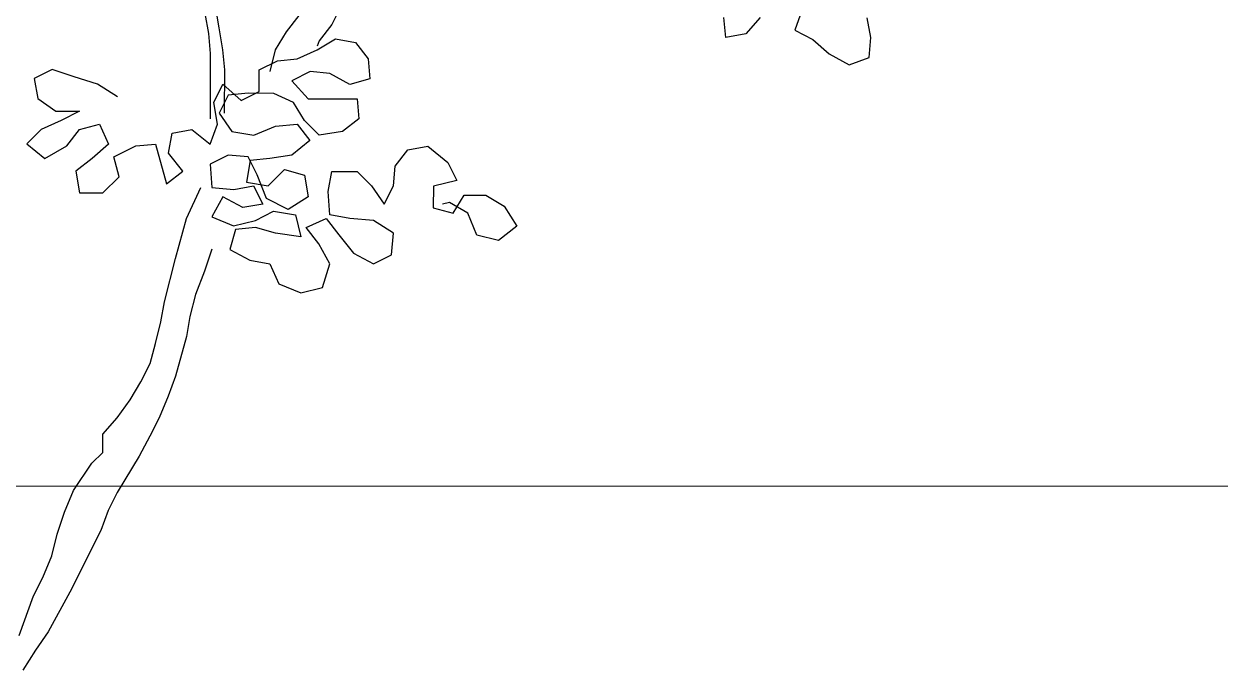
# Model space of a CAD drawing. Header units: millimetres. Extents: x 684983 to 685377, y 990360 to 990509.
# Drawn here: x 685180.149 to 685181.332, y 990433.856 to 990434.495 of the extents above; entities that cross this region are included whole.
import ezdxf

# ---------------------------------------------------------------- set-up
doc = ezdxf.new("R2010")
doc.units = ezdxf.units.MM
doc.layers.add('grid', color=8, linetype='Continuous', lineweight=9)
doc.layers.add('JACK  FRUIT TREE', color=7, linetype='Continuous')

# ---------------------------------------------------------------- blocks, each defined once
blk = doc.blocks.new('JT')
for p, q in [((0.20222, 0.76027, 157.72663), (0.19984, 0.77343, 157.72663)), ((0.2824, 0.77455, 157.72663), (0.2764, 0.7626, 157.72663)), ((0.19266, 0.76985, 157.72663), (0.19504, 0.75669, 157.72663)), ((0.24649, 0.75784, 157.72663), (0.25487, 0.7686, 157.72663)), ((0.2046, 0.74591, 157.72663), (0.20222, 0.76027, 157.72663)), ((0.2393, 0.74588, 157.72663), (0.24649, 0.75784, 157.72663)), ((0.2764, 0.7626, 157.72663), (0.26802, 0.75184, 157.72663)), ((0.19504, 0.75669, 157.72663), (0.19622, 0.74353, 157.72663)), ((0.26802, 0.75184, 157.72663), (0.26682, 0.74825, 157.72663)), ((0.19622, 0.74353, 157.72663), (0.19618, 0.70045, 157.72663)), ((0.20579, 0.73275, 157.72663), (0.2046, 0.74591, 157.72663)), ((0.2357, 0.73153, 157.72663), (0.2393, 0.74588, 157.72663)), ((0.20576, 0.70403, 157.72663), (0.20579, 0.73275, 157.72663)), ((0.18057, 0.63466, 157.72663), (0.19016, 0.65499, 157.72663)), ((0.17337, 0.60835, 157.72663), (0.18057, 0.63466, 157.72663)), ((0.16616, 0.57964, 157.72663), (0.17337, 0.60835, 157.72663)), ((0.1973, 0.61431, 157.72663), (0.1925, 0.59995, 157.72663)), ((0.1925, 0.59995, 157.72663), (0.18651, 0.58441, 157.72663)), ((0.18651, 0.58441, 157.72663), (0.1829, 0.57005, 157.72663)), ((0.16376, 0.56648, 157.72663), (0.16616, 0.57964, 157.72663)), ((0.1829, 0.57005, 157.72663), (0.1805, 0.55689, 157.72663)), ((0.16016, 0.55213, 157.72663), (0.16376, 0.56648, 157.72663)), ((0.15655, 0.53897, 157.72663), (0.16016, 0.55213, 157.72663)), ((0.1805, 0.55689, 157.72663), (0.1733, 0.53058, 157.72663)), ((0.15056, 0.52701, 157.72663), (0.15655, 0.53897, 157.72663)), ((0.1733, 0.53058, 157.72663), (0.1685, 0.51742, 157.72663)), ((0.14337, 0.51505, 157.72663), (0.15056, 0.52701, 157.72663)), ((0.13498, 0.50309, 157.72663), (0.14337, 0.51505, 157.72663)), ((0.1685, 0.51742, 157.72663), (0.1625, 0.50307, 157.72663)), ((0.1254, 0.49233, 157.72663), (0.13498, 0.50309, 157.72663)), ((0.1625, 0.50307, 157.72663), (0.15651, 0.49111, 157.72663)), ((0.12539, 0.48037, 157.72663), (0.1254, 0.49233, 157.72663)), ((0.15651, 0.49111, 157.72663), (0.14932, 0.47796, 157.72663)), ((0.10623, 0.45526, 157.72663), (0.11821, 0.4732, 157.72663)), ((0.11821, 0.4732, 157.72663), (0.12539, 0.48037, 157.72663)), ((0.14932, 0.47796, 157.72663), (0.13494, 0.45404, 157.72663)), ((0.10023, 0.44091, 157.72663), (0.10623, 0.45526, 157.72663)), ((0.13494, 0.45404, 157.72663), (0.12895, 0.44208, 157.72663)), ((0.12895, 0.44208, 157.72663), (0.12415, 0.42892, 157.72663)), ((0.09543, 0.42656, 157.72663), (0.10023, 0.44091, 157.72663)), ((0.09183, 0.4122, 157.72663), (0.09543, 0.42656, 157.72663)), ((0.12415, 0.42892, 157.72663), (0.10377, 0.38826, 157.72663)), ((0.08583, 0.39785, 157.72663), (0.09183, 0.4122, 157.72663)), ((0.07984, 0.38589, 157.72663), (0.08583, 0.39785, 157.72663)), ((0.10377, 0.38826, 157.72663), (0.08939, 0.36195, 157.72663)), ((0.07024, 0.35958, 157.72663), (0.07984, 0.38589, 157.72663)), ((0.08939, 0.36195, 157.72663), (0.081, 0.35, 157.72663)), ((0.081, 0.35, 157.72663), (0.07262, 0.33684, 157.72663))]:
    blk.add_line(p, q)
at = {"color": 3}
for p, q in [((0.53603, 0.75398, 157.72663), (0.53484, 0.76714, 157.72663)), ((0.55877, 0.76712, 157.72663), (0.54919, 0.75636, 157.72663)), ((0.5863, 0.77188, 157.72663), (0.5815, 0.75873, 157.72663)), ((0.63174, 0.7539, 157.72663), (0.62936, 0.76706, 157.72663)), ((0.5815, 0.75873, 157.72663), (0.59346, 0.75273, 157.72663)), ((0.26682, 0.74585, 157.72663), (0.27879, 0.75302, 157.72663)), ((0.27879, 0.75302, 157.72663), (0.29195, 0.75062, 157.72663)), ((0.29195, 0.75062, 157.72663), (0.30031, 0.73984, 157.72663)), ((0.54919, 0.75636, 157.72663), (0.53603, 0.75398, 157.72663)), ((0.59346, 0.75273, 157.72663), (0.60422, 0.74315, 157.72663)), ((0.63054, 0.74074, 157.72663), (0.63174, 0.7539, 157.72663)), ((0.25365, 0.73988, 157.72663), (0.26682, 0.74585, 157.72663)), ((0.60422, 0.74315, 157.72663), (0.61737, 0.73596, 157.72663)), ((0.22852, 0.73273, 157.72663), (0.24049, 0.7387, 157.72663)), ((0.24049, 0.7387, 157.72663), (0.25365, 0.73988, 157.72663)), ((0.30031, 0.73984, 157.72663), (0.3015, 0.72668, 157.72663)), ((0.61737, 0.73596, 157.72663), (0.63054, 0.74074, 157.72663)), ((0.09212, 0.73285, 157.72663), (0.08015, 0.72688, 157.72663)), ((0.08015, 0.72688, 157.72663), (0.08253, 0.71372, 157.72663)), ((0.10648, 0.72805, 157.72663), (0.09212, 0.73285, 157.72663)), ((0.12203, 0.72325, 157.72663), (0.10648, 0.72805, 157.72663)), ((0.22851, 0.71837, 157.72663), (0.22852, 0.73273, 157.72663)), ((0.26202, 0.7315, 157.72663), (0.25005, 0.72553, 157.72663)), ((0.25005, 0.72553, 157.72663), (0.26081, 0.71356, 157.72663)), ((0.27518, 0.73029, 157.72663), (0.26202, 0.7315, 157.72663)), ((0.28833, 0.7231, 157.72663), (0.27518, 0.73029, 157.72663)), ((0.3015, 0.72668, 157.72663), (0.28833, 0.7231, 157.72663)), ((0.13518, 0.71487, 157.72663), (0.12203, 0.72325, 157.72663)), ((0.19859, 0.71122, 157.72663), (0.20458, 0.72318, 157.72663)), ((0.20458, 0.72318, 157.72663), (0.21654, 0.7124, 157.72663)), ((0.21654, 0.7124, 157.72663), (0.22851, 0.71837, 157.72663)), ((0.08253, 0.71372, 157.72663), (0.09449, 0.70533, 157.72663)), ((0.20097, 0.69686, 157.72663), (0.19859, 0.71122, 157.72663)), ((0.20816, 0.716, 157.72663), (0.20217, 0.70404, 157.72663)), ((0.22133, 0.71718, 157.72663), (0.20816, 0.716, 157.72663)), ((0.23808, 0.71717, 157.72663), (0.22133, 0.71718, 157.72663)), ((0.25123, 0.71117, 157.72663), (0.23808, 0.71717, 157.72663)), ((0.2584, 0.6992, 157.72663), (0.25123, 0.71117, 157.72663)), ((0.26081, 0.71356, 157.72663), (0.29311, 0.71353, 157.72663)), ((0.29311, 0.71353, 157.72663), (0.29429, 0.70036, 157.72663)), ((0.09449, 0.70533, 157.72663), (0.11004, 0.70532, 157.72663)), ((0.11004, 0.70532, 157.72663), (0.09807, 0.69935, 157.72663)), ((0.20217, 0.70404, 157.72663), (0.21053, 0.69206, 157.72663)), ((0.09807, 0.69935, 157.72663), (0.08491, 0.69338, 157.72663)), ((0.11003, 0.69335, 157.72663), (0.1232, 0.69693, 157.72663)), ((0.1232, 0.69693, 157.72663), (0.12917, 0.68376, 157.72663)), ((0.19617, 0.6837, 157.72663), (0.20097, 0.69686, 157.72663)), ((0.22489, 0.68966, 157.72663), (0.23925, 0.69563, 157.72663)), ((0.23925, 0.69563, 157.72663), (0.25361, 0.69681, 157.72663)), ((0.25361, 0.69681, 157.72663), (0.26198, 0.68604, 157.72663)), ((0.26796, 0.68962, 157.72663), (0.2584, 0.6992, 157.72663)), ((0.29429, 0.70036, 157.72663), (0.28352, 0.692, 157.72663)), ((0.08491, 0.69338, 157.72663), (0.07533, 0.68381, 157.72663)), ((0.10165, 0.68259, 157.72663), (0.11003, 0.69335, 157.72663)), ((0.16865, 0.67775, 157.72663), (0.17105, 0.6909, 157.72663)), ((0.17105, 0.6909, 157.72663), (0.18421, 0.69329, 157.72663)), ((0.18421, 0.69329, 157.72663), (0.19617, 0.6837, 157.72663)), ((0.21053, 0.69206, 157.72663), (0.22489, 0.68966, 157.72663)), ((0.26198, 0.68604, 157.72663), (0.25, 0.67647, 157.72663)), ((0.28352, 0.692, 157.72663), (0.26796, 0.68962, 157.72663)), ((0.07533, 0.68381, 157.72663), (0.08728, 0.67423, 157.72663)), ((0.08728, 0.67423, 157.72663), (0.10165, 0.68259, 157.72663)), ((0.12917, 0.68376, 157.72663), (0.11839, 0.6742, 157.72663)), ((0.13275, 0.67539, 157.72663), (0.14711, 0.68255, 157.72663)), ((0.14711, 0.68255, 157.72663), (0.16028, 0.68374, 157.72663)), ((0.16028, 0.68374, 157.72663), (0.16743, 0.65741, 157.72663)), ((0.31819, 0.66923, 157.72663), (0.32658, 0.67999, 157.72663)), ((0.32658, 0.67999, 157.72663), (0.33974, 0.68238, 157.72663)), ((0.33974, 0.68238, 157.72663), (0.35289, 0.67159, 157.72663)), ((0.11839, 0.6742, 157.72663), (0.10762, 0.66584, 157.72663)), ((0.13633, 0.66222, 157.72663), (0.13275, 0.67539, 157.72663)), ((0.17821, 0.66577, 157.72663), (0.16865, 0.67775, 157.72663)), ((0.20813, 0.67651, 157.72663), (0.19616, 0.67054, 157.72663)), ((0.19616, 0.67054, 157.72663), (0.19734, 0.65499, 157.72663)), ((0.22129, 0.6753, 157.72663), (0.20813, 0.67651, 157.72663)), ((0.22248, 0.67291, 157.72663), (0.22008, 0.65856, 157.72663)), ((0.22726, 0.66333, 157.72663), (0.22129, 0.6753, 157.72663)), ((0.23564, 0.6741, 157.72663), (0.22248, 0.67291, 157.72663)), ((0.25, 0.67647, 157.72663), (0.23564, 0.6741, 157.72663)), ((0.35289, 0.67159, 157.72663), (0.35887, 0.65962, 157.72663)), ((0.10762, 0.66584, 157.72663), (0.10999, 0.65148, 157.72663)), ((0.16743, 0.65741, 157.72663), (0.17821, 0.66577, 157.72663)), ((0.23323, 0.64778, 157.72663), (0.22726, 0.66333, 157.72663)), ((0.23443, 0.65615, 157.72663), (0.24521, 0.66691, 157.72663)), ((0.24521, 0.66691, 157.72663), (0.25837, 0.66331, 157.72663)), ((0.25837, 0.66331, 157.72663), (0.26075, 0.64895, 157.72663)), ((0.27391, 0.65252, 157.72663), (0.27632, 0.66568, 157.72663)), ((0.27632, 0.66568, 157.72663), (0.29307, 0.66567, 157.72663)), ((0.29307, 0.66567, 157.72663), (0.30263, 0.65609, 157.72663)), ((0.31699, 0.65607, 157.72663), (0.31819, 0.66923, 157.72663)), ((0.12555, 0.65146, 157.72663), (0.13633, 0.66222, 157.72663)), ((0.19734, 0.65499, 157.72663), (0.2117, 0.65378, 157.72663)), ((0.2117, 0.65378, 157.72663), (0.22486, 0.65616, 157.72663)), ((0.22008, 0.65856, 157.72663), (0.23443, 0.65615, 157.72663)), ((0.22486, 0.65616, 157.72663), (0.23083, 0.64419, 157.72663)), ((0.30263, 0.65609, 157.72663), (0.31099, 0.64411, 157.72663)), ((0.31099, 0.64411, 157.72663), (0.31699, 0.65607, 157.72663)), ((0.34331, 0.65605, 157.72663), (0.3433, 0.64169, 157.72663)), ((0.35887, 0.65962, 157.72663), (0.34331, 0.65605, 157.72663)), ((0.10999, 0.65148, 157.72663), (0.12555, 0.65146, 157.72663)), ((0.20451, 0.649, 157.72663), (0.19732, 0.63584, 157.72663)), ((0.21767, 0.64181, 157.72663), (0.20451, 0.649, 157.72663)), ((0.24758, 0.64058, 157.72663), (0.23323, 0.64778, 157.72663)), ((0.26075, 0.64895, 157.72663), (0.24758, 0.64058, 157.72663)), ((0.27509, 0.63697, 157.72663), (0.27391, 0.65252, 157.72663)), ((0.35645, 0.63809, 157.72663), (0.36364, 0.65005, 157.72663)), ((0.36364, 0.65005, 157.72663), (0.378, 0.65004, 157.72663)), ((0.378, 0.65004, 157.72663), (0.38996, 0.64285, 157.72663)), ((0.23083, 0.64419, 157.72663), (0.21767, 0.64181, 157.72663)), ((0.22603, 0.63342, 157.72663), (0.238, 0.6394, 157.72663)), ((0.238, 0.6394, 157.72663), (0.25236, 0.63699, 157.72663)), ((0.3433, 0.64169, 157.72663), (0.35645, 0.63809, 157.72663)), ((0.35407, 0.64527, 157.72663), (0.34928, 0.64408, 157.72663)), ((0.36602, 0.63808, 157.72663), (0.35407, 0.64527, 157.72663)), ((0.38996, 0.64285, 157.72663), (0.39832, 0.62968, 157.72663)), ((0.19732, 0.63584, 157.72663), (0.21167, 0.62985, 157.72663)), ((0.21167, 0.62985, 157.72663), (0.22603, 0.63342, 157.72663)), ((0.25236, 0.63699, 157.72663), (0.25594, 0.62263, 157.72663)), ((0.25953, 0.62861, 157.72663), (0.2727, 0.63458, 157.72663)), ((0.2727, 0.63458, 157.72663), (0.28106, 0.6238, 157.72663)), ((0.28825, 0.63456, 157.72663), (0.27509, 0.63697, 157.72663)), ((0.3038, 0.63335, 157.72663), (0.28825, 0.63456, 157.72663)), ((0.31696, 0.62497, 157.72663), (0.3038, 0.63335, 157.72663)), ((0.37199, 0.62372, 157.72663), (0.36602, 0.63808, 157.72663)), ((0.21287, 0.62745, 157.72663), (0.20927, 0.6143, 157.72663)), ((0.22603, 0.62864, 157.72663), (0.21287, 0.62745, 157.72663)), ((0.23919, 0.62504, 157.72663), (0.22603, 0.62864, 157.72663)), ((0.25594, 0.62263, 157.72663), (0.23919, 0.62504, 157.72663)), ((0.2679, 0.61783, 157.72663), (0.25953, 0.62861, 157.72663)), ((0.28106, 0.6238, 157.72663), (0.29062, 0.61183, 157.72663)), ((0.31575, 0.61061, 157.72663), (0.31696, 0.62497, 157.72663)), ((0.38635, 0.62012, 157.72663), (0.37199, 0.62372, 157.72663)), ((0.39832, 0.62968, 157.72663), (0.38635, 0.62012, 157.72663)), ((0.27506, 0.60466, 157.72663), (0.2679, 0.61783, 157.72663)), ((0.20927, 0.6143, 157.72663), (0.22242, 0.60711, 157.72663)), ((0.22242, 0.60711, 157.72663), (0.23558, 0.6047, 157.72663)), ((0.29062, 0.61183, 157.72663), (0.30378, 0.60464, 157.72663)), ((0.30378, 0.60464, 157.72663), (0.31575, 0.61061, 157.72663)), ((0.23558, 0.6047, 157.72663), (0.24155, 0.59153, 157.72663)), ((0.27026, 0.58911, 157.72663), (0.27506, 0.60466, 157.72663)), ((0.24155, 0.59153, 157.72663), (0.2559, 0.58554, 157.72663)), ((0.2559, 0.58554, 157.72663), (0.27026, 0.58911, 157.72663))]:
    blk.add_line(p, q, dxfattribs=at)

msp = doc.modelspace()

# ---------------------------------------------------------------- linework, layer by layer
at = {"layer": 'grid'}
msp.add_line((685221.1591, 990434.0381), (685118.727, 990434.0381), dxfattribs=at)

# ---------------------------------------------------------------- block references
at = {"layer": 'JACK  FRUIT TREE', "xscale": 1.5, "yscale": 1.5, "zscale": 1.5}
msp.add_blockref('JT', (685180.039, 990433.3509, -137.718), dxfattribs=at)

doc.saveas('drawing.dxf')
